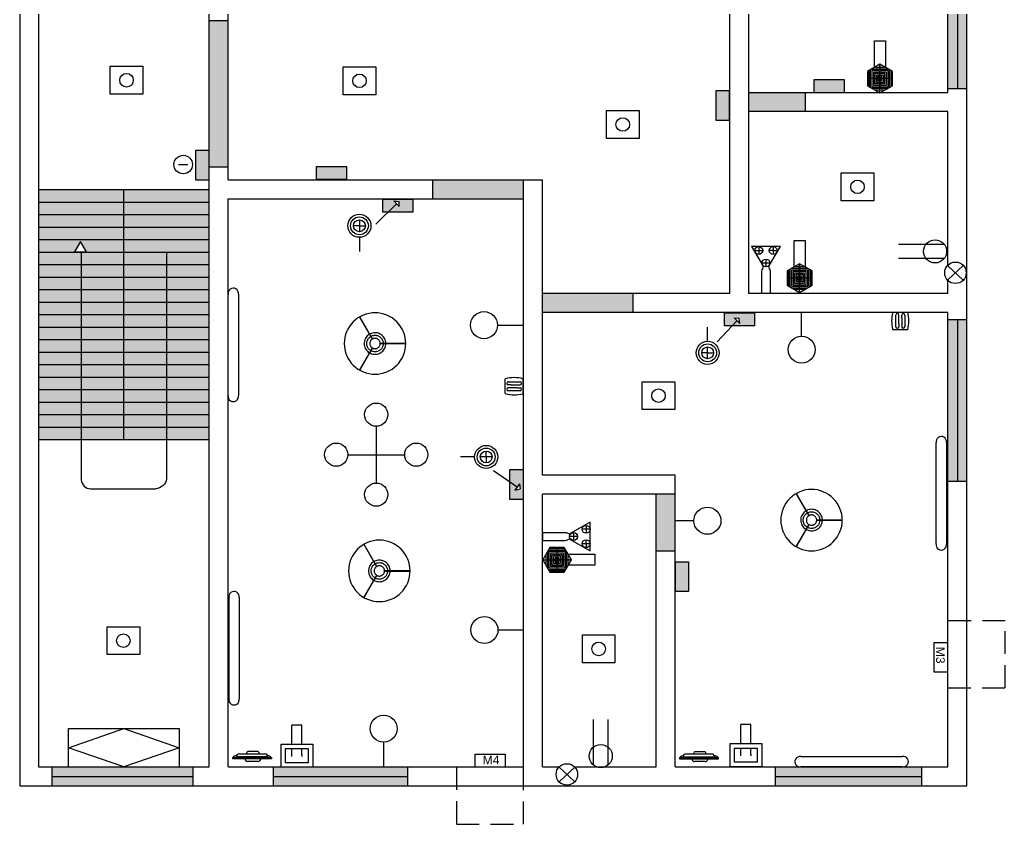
# Model space of a CAD drawing. Header units: feet. Extents: x 388 to 448, y -10 to 242.
# Drawn here: x 397.69 to 441.03, y 174.6 to 209.99 of the extents above; entities that cross this region are included whole.
import ezdxf

# ---------------------------------------------------------------- set-up
doc = ezdxf.new("R2010")
doc.units = ezdxf.units.FT
doc.header["$MEASUREMENT"] = 0
doc.linetypes.add('CENTER2', pattern=[1.125, 0.75, -0.125, 0.125, -0.125])
doc.linetypes.add('DASHEDX2', pattern=[1.5, 1, -0.5])
doc.styles.get("Standard").update_dxf_attribs({"font": 'arial.ttf'})

# ---------------------------------------------------------------- blocks, each defined once
blk = doc.blocks.new('FRISBI_PL')
for points in [[(-29.56, -2.91), (-29.13, -5.79), (-28.42, -8.62), (-27.44, -11.37), (-26.19, -14), (-24.7, -16.5), (-22.96, -18.84), (-21, -21), (-18.84, -22.96), (-16.5, -24.7), (-14, -26.19), (-11.37, -27.44), (-8.62, -28.42), (-5.79, -29.13), (-2.91, -29.56), (0, -29.7), (2.91, -29.56), (5.79, -29.13), (8.62, -28.42), (11.37, -27.44), (14, -26.19), (16.5, -24.7), (18.84, -22.96), (21, -21), (22.96, -18.84), (24.7, -16.5), (26.19, -14), (27.44, -11.37), (28.42, -8.62), (29.13, -5.79), (29.56, -2.91), (29.7, 0), (29.56, 2.91), (29.13, 5.79), (28.42, 8.62), (27.44, 11.37), (26.19, 14), (24.7, 16.5), (22.96, 18.84), (21, 21), (18.84, 22.96), (16.5, 24.7), (14, 26.19), (11.37, 27.44), (8.62, 28.42), (5.79, 29.13), (2.91, 29.56), (0, 29.7), (-2.91, 29.56), (-5.79, 29.13), (-8.62, 28.42), (-11.37, 27.44), (-14, 26.19), (-16.5, 24.7), (-18.84, 22.96), (-21, 21), (-22.96, 18.84), (-24.7, 16.5), (-26.19, 14), (-27.44, 11.37), (-28.42, 8.62), (-29.13, 5.79), (-29.56, 2.91), (-29.7, 0)], [(-5.01, 0), (-4.97, -0.56), (-4.88, -1.11), (-4.72, -1.65), (-4.51, -2.17), (-4.24, -2.66), (-3.91, -3.12), (-3.54, -3.54), (-3.12, -3.91), (-2.66, -4.24), (-2.17, -4.51), (-1.65, -4.72), (-1.11, -4.88), (-0.56, -4.97), (0, -5.01), (0.56, -4.97), (1.11, -4.88), (1.65, -4.72), (2.17, -4.51), (2.66, -4.24), (3.12, -3.91), (3.54, -3.54), (3.91, -3.12), (4.24, -2.66), (4.51, -2.17), (4.72, -1.65), (4.88, -1.11), (4.97, -0.56), (5.01, 0), (4.97, 0.56), (4.88, 1.11), (4.72, 1.65), (4.51, 2.17), (4.24, 2.66), (3.91, 3.12), (3.54, 3.54), (3.12, 3.91), (2.66, 4.24), (2.17, 4.51), (1.65, 4.72), (1.11, 4.88), (0.56, 4.97), (0, 5.01), (-0.56, 4.97), (-1.11, 4.88), (-1.65, 4.72), (-2.17, 4.51), (-2.66, 4.24), (-3.12, 3.91), (-3.54, 3.54), (-3.91, 3.12), (-4.24, 2.66), (-4.51, 2.17), (-4.72, 1.65), (-4.88, 1.11), (-4.97, 0.56)]]:
    blk.add_lwpolyline(points, close=True)
for points in [[(-2.41, 4.38), (-14.55, 25.41), (-14.56, 25.42), (-14.57, 25.43), (-14.59, 25.44), (-14.6, 25.45), (-14.62, 25.45), (-14.64, 25.45), (-14.65, 25.45), (-14.67, 25.44), (-14.69, 25.44), (-14.7, 25.43), (-14.71, 25.42), (-14.72, 25.4), (-14.73, 25.39), (-14.74, 25.37), (-14.74, 25.35), (-14.74, 25.34), (-14.73, 25.32), (-14.73, 25.31), (-2.59, 4.28)], [(10.44, 0.1), (10.37, 1.23), (10.16, 2.38), (9.83, 3.51), (9.38, 4.59), (8.8, 5.61), (8.12, 6.56), (7.34, 7.43), (6.46, 8.2), (5.5, 8.87), (4.47, 9.43), (3.39, 9.87), (2.26, 10.19), (1.11, 10.38), (-0.06, 10.44), (-1.23, 10.37), (-2.38, 10.16), (-3.51, 9.83), (-4.59, 9.38), (-5.12, 9.08)], [(-10.38, 1.11), (-10.44, -0.06), (-10.37, -1.23), (-10.16, -2.38), (-9.83, -3.51), (-9.38, -4.59), (-8.8, -5.61), (-8.12, -6.56), (-7.34, -7.43), (-6.46, -8.2), (-5.5, -8.87), (-5.3, -8.98)], [(-5.3, 8.98), (-5.61, 8.8), (-6.56, 8.12), (-7.43, 7.34), (-8.2, 6.46), (-8.87, 5.5), (-9.43, 4.47), (-9.87, 3.39), (-10.19, 2.26), (-10.38, 1.11)], [(-8, 0), (-7.96, 0.78), (-7.84, 1.56), (-7.65, 2.32), (-7.39, 3.06), (-7.05, 3.77), (-6.65, 4.44), (-6.18, 5.07), (-5.65, 5.65), (-5.07, 6.18), (-4.44, 6.65), (-4.08, 6.87)], [(-4.08, -6.87), (-4.44, -6.65), (-5.07, -6.18), (-5.65, -5.65), (-6.18, -5.07), (-6.65, -4.44), (-7.05, -3.77), (-7.39, -3.06), (-7.65, -2.32), (-7.84, -1.56), (-7.96, -0.78), (-8, 0)], [(-3.91, 6.97), (-3.77, 7.05), (-3.06, 7.39), (-2.32, 7.65), (-1.56, 7.84), (-0.78, 7.96), (0, 8), (0.78, 7.96), (1.56, 7.84), (2.32, 7.65), (3.06, 7.39), (3.77, 7.05), (4.44, 6.65), (5.07, 6.18), (5.65, 5.65), (6.18, 5.07), (6.65, 4.44), (7.05, 3.77), (7.39, 3.06), (7.65, 2.32), (7.84, 1.56), (7.96, 0.78), (7.99, 0.1)], [(5, -0.1), (29.28, -0.1), (29.3, -0.1), (29.31, -0.09), (29.33, -0.09), (29.34, -0.08), (29.35, -0.06), (29.36, -0.05), (29.37, -0.03), (29.37, -0.02), (29.37, 0), (29.37, 0.02), (29.37, 0.03), (29.36, 0.05), (29.35, 0.06), (29.34, 0.08), (29.33, 0.09), (29.31, 0.09), (29.3, 0.1), (29.28, 0.1), (5, 0.1)], [(-2.59, -4.28), (-14.73, -25.31), (-14.73, -25.32), (-14.74, -25.34), (-14.74, -25.35), (-14.74, -25.37), (-14.73, -25.39), (-14.72, -25.4), (-14.71, -25.42), (-14.7, -25.43), (-14.69, -25.44), (-14.67, -25.44), (-14.65, -25.45), (-14.64, -25.45), (-14.62, -25.45), (-14.6, -25.45), (-14.59, -25.44), (-14.57, -25.43), (-14.56, -25.42), (-14.55, -25.41), (-2.41, -4.38)], [(-5.12, -9.08), (-4.47, -9.43), (-3.39, -9.87), (-2.26, -10.19), (-1.11, -10.38), (0.06, -10.44), (1.23, -10.37), (2.38, -10.16), (3.51, -9.83), (4.59, -9.38), (5.61, -8.8), (6.56, -8.12), (7.43, -7.34), (8.2, -6.46), (8.87, -5.5), (9.43, -4.47), (9.87, -3.39), (10.19, -2.26), (10.38, -1.11), (10.43, -0.1)], [(7.99, -0.1), (7.96, -0.78), (7.84, -1.56), (7.65, -2.32), (7.39, -3.06), (7.05, -3.77), (6.65, -4.44), (6.18, -5.07), (5.65, -5.65), (5.07, -6.18), (4.44, -6.65), (3.77, -7.05), (3.06, -7.39), (2.32, -7.65), (1.56, -7.84), (0.78, -7.96), (0, -8), (-0.78, -7.96), (-1.56, -7.84), (-2.32, -7.65), (-3.06, -7.39), (-3.77, -7.05), (-3.91, -6.97)]]:
    blk.add_lwpolyline(points)
blk = doc.blocks.new('Tv 05_top_cad-block.com')
at = {"color": 0, "lineweight": -2}
blk.add_line((276, -50), (-311, -50), dxfattribs=at)
for points in [[(101, 0), (-101, 0)], [(-345, -100), (-311, -50)], [(-345, -100), (311, -100)], [(-134, -50), (-126, -18)], [(110, -200), (-110, -200)], [(134, -50), (126, -18)], [(311, -100), (276, -50)]]:
    blk.add_lwpolyline(points, dxfattribs=at)
blk.add_lwpolyline([(-412, -120), (378, -120), (378, -150), (-412, -150)], close=True, dxfattribs=at)
for centre, radius, start, end in [((-101, -25), 25, 90, 164.7609), ((101, -25), 25, 15.2391, 90), ((-285, -257), 187, 103.3665, 132.9123), ((-110, -150), 50, 180, 270), ((-101, -25), 25, 266.5195, 273.4805), ((101, -25), 25, 266.5195, 273.4805), ((110, -150), 50, 270, 0), ((250, -257), 187, 47.0877, 76.6335)]:
    blk.add_arc(centre, radius, start, end, dxfattribs=at)
blk = doc.blocks.new('*U44')
at = {"color": 0, "linetype": 'CENTER2', "transparency": 16777216}
blk.add_line((0, 0.539), (0, -0.539), dxfattribs=at)
blk = doc.blocks.new('*U45')
at = {"color": 0, "linetype": 'CENTER2', "transparency": 16777216}
blk.add_line((0, 0.539), (0, -0.539), dxfattribs=at)
blk = doc.blocks.new('*U46')
at = {"color": 0, "linetype": 'CENTER2', "transparency": 16777216}
blk.add_line((0.539, 0), (-0.539, 0), dxfattribs=at)

msp = doc.modelspace()

# ---------------------------------------------------------------- hatches: boundary and pattern name
at = {"linetype": 'Continuous', "true_color": 0x58ba48}
h = msp.add_hatch(color=85, dxfattribs=at)
h.dxf.hatch_style = 1
h.paths.add_polyline_path([(439.336, 196.8), (438.921, 196.8), (438.921, 189.681), (439.336, 189.681)])
h.paths.add_polyline_path([(438.921, 196.8), (438.506, 196.8), (438.506, 189.681), (438.921, 189.681)])
h.paths.add_polyline_path([(437.339, 177.118), (430.91, 177.118), (430.91, 176.703), (437.339, 176.703)])
h.paths.add_polyline_path([(437.339, 176.703), (430.91, 176.703), (430.91, 176.288), (437.339, 176.288)])
h.paths.add_polyline_path([(405.302, 177.118), (402.266, 177.118), (399.837, 177.116), (399.837, 177.118), (399.104, 177.118), (399.104, 176.702), (405.302, 176.705)])
h.paths.add_polyline_path([(405.302, 176.705), (399.104, 176.702), (399.104, 176.288), (405.302, 176.288)])
h.paths.add_polyline_path([(414.738, 177.118), (410.572, 177.118), (410.572, 177.107), (409.183, 177.107), (408.832, 177.109), (408.832, 176.703), (414.738, 176.703)])
h.paths.add_polyline_path([(414.738, 176.703), (408.832, 176.703), (408.832, 176.288), (414.738, 176.288)])
h.paths.add_polyline_path([(409.25, 239.842), (405.834, 239.842), (405.834, 239.427), (409.25, 239.427)])
h.paths.add_polyline_path([(409.25, 239.427), (405.834, 239.427), (405.834, 239.012), (409.25, 239.012)])
h.paths.add_polyline_path([(420.022, 239.842), (415.701, 239.842), (415.701, 239.427), (420.022, 239.427)])
h.paths.add_polyline_path([(420.022, 239.427), (415.701, 239.427), (415.701, 239.012), (420.022, 239.012)])
h.paths.add_polyline_path([(432.56, 239.842), (428.221, 239.842), (428.221, 239.427), (432.56, 239.427)])
h.paths.add_polyline_path([(432.56, 239.427), (428.221, 239.427), (428.221, 239.012), (432.56, 239.012)])
h.paths.add_polyline_path([(439.336, 214.597), (438.921, 214.597), (438.921, 206.956), (439.336, 206.956)])
h.paths.add_polyline_path([(438.921, 214.597), (438.506, 214.597), (438.506, 206.956), (438.921, 206.956)])
at = {"linetype": 'Continuous', "true_color": 0x735b54}
h = msp.add_hatch(color=37, dxfattribs=at)
h.dxf.hatch_style = 1
h.paths.add_polyline_path([(412.057, 203.54), (410.741, 203.54), (410.741, 202.963), (412.057, 202.963)])
h.paths.add_polyline_path([(428.892, 206.876), (428.315, 206.876), (428.315, 205.56), (428.892, 205.56)])
h.paths.add_polyline_path([(433.942, 207.358), (432.625, 207.358), (432.625, 206.781), (433.942, 206.781)])
h.paths.add_polyline_path([(427.097, 186.146), (426.52, 186.146), (426.52, 184.83), (427.097, 184.83)])
h.paths.add_polyline_path([(419.824, 190.201), (419.247, 190.201), (419.247, 189.66), (419.566, 189.439), (419.667, 189.58), (419.687, 189.352), (419.465, 189.298), (419.566, 189.439), (419.247, 189.66), (419.247, 188.885), (419.824, 188.885)])
h.paths.add_polyline_path([(414.973, 202.098), (413.657, 202.098), (413.657, 201.52), (413.879, 201.52), (414.259, 201.897), (414.139, 202.022), (414.367, 202), (414.379, 201.772), (414.259, 201.897), (413.879, 201.52), (414.973, 201.52)])
h.paths.add_polyline_path([(406.007, 204.256), (405.43, 204.256), (405.43, 202.94), (406.007, 202.94)])
h.paths.add_polyline_path([(436.911, 224.995), (435.871, 224.995), (435.871, 224.426), (437.187, 224.426), (437.187, 224.995), (436.911, 224.995), (436.551, 224.625), (436.674, 224.502), (436.446, 224.52), (436.429, 224.748), (436.551, 224.625)])
h.paths.add_polyline_path([(432.135, 225), (430.819, 225), (430.819, 224.426), (432.135, 224.426)])
h.paths.add_polyline_path([(430.079, 225), (429.707, 225), (429.358, 224.64), (429.48, 224.517), (429.252, 224.535), (429.236, 224.763), (429.358, 224.64), (429.707, 225), (428.763, 225), (428.763, 224.426), (430.079, 224.426)])
h.paths.add_polyline_path([(418.349, 224.784), (418.471, 224.66), (418.773, 224.988), (417.856, 224.988), (417.856, 224.426), (419.172, 224.426), (419.172, 224.988), (418.773, 224.988), (418.471, 224.66), (418.592, 224.537), (418.364, 224.556)])
h.paths.add_polyline_path([(406.761, 219.983), (405.445, 219.983), (405.445, 219.426), (406.761, 219.426)])
h.paths.add_polyline_path([(414.258, 218.297), (413.68, 218.297), (413.68, 216.98), (414.258, 216.98), (414.258, 217.932), (413.968, 217.635), (414.091, 217.512), (413.863, 217.529), (413.846, 217.758), (413.968, 217.635), (414.258, 217.932)])
h.paths.add_polyline_path([(430.001, 197.103), (428.685, 197.103), (428.685, 196.526), (429.016, 196.526), (429.226, 196.752), (429.101, 196.872), (429.329, 196.859), (429.351, 196.632), (429.226, 196.752), (429.016, 196.526), (430.001, 196.526)])
at = {"linetype": 'DASHEDX2', "true_color": 0x939598}
h = msp.add_hatch(color=252, dxfattribs=at)
h.dxf.hatch_style = 1
h.paths.add_polyline_path([(426.506, 189.118), (425.676, 189.118), (425.676, 186.617), (426.506, 186.617)])
h.paths.add_polyline_path([(429.736, 214.778), (428.922, 214.778), (428.906, 210.777), (429.736, 210.777)])
at = {"linetype": 'Continuous', "true_color": 0x939598}
h = msp.add_hatch(color=252, dxfattribs=at)
h.dxf.hatch_style = 1
h.paths.add_polyline_path([(406.016, 203.515), (406.846, 203.515), (406.846, 209.948), (406.016, 209.948)])
h = msp.add_hatch(color=252, dxfattribs=at)
h.dxf.hatch_style = 1
h.paths.add_polyline_path([(432.244, 205.948), (432.244, 206.778), (429.736, 206.778), (429.736, 205.948)])
h = msp.add_hatch(color=252, dxfattribs=at)
h.dxf.hatch_style = 1
h.paths.add_polyline_path([(419.846, 202.118), (419.846, 202.948), (415.845, 202.948), (415.845, 202.118)])
at = {"linetype": 'Continuous', "true_color": 0x87a68b}
h = msp.add_hatch(color=252, dxfattribs=at)
h.dxf.hatch_style = 1
h.paths.add_polyline_path([(406.016, 199.221), (404.141, 199.221), (404.141, 198.671), (406.016, 198.671)])
h.paths.add_polyline_path([(404.141, 199.221), (402.266, 199.221), (402.266, 198.671), (404.141, 198.671)])
h.paths.add_polyline_path([(402.266, 202.521), (398.516, 202.521), (398.516, 201.971), (402.266, 201.971)])
h.paths.add_polyline_path([(406.016, 202.521), (402.266, 202.521), (402.266, 201.971), (406.016, 201.971)])
h.paths.add_polyline_path([(406.016, 201.971), (402.266, 201.971), (402.266, 201.421), (406.016, 201.421)])
h.paths.add_polyline_path([(402.266, 201.971), (398.516, 201.971), (398.516, 201.421), (402.266, 201.421)])
h.paths.add_polyline_path([(402.266, 201.421), (398.516, 201.421), (398.516, 200.871), (402.266, 200.871)])
h.paths.add_polyline_path([(406.016, 201.421), (402.266, 201.421), (402.266, 200.871), (406.016, 200.871)])
h.paths.add_polyline_path([(402.266, 200.321), (398.516, 200.321), (398.516, 199.771), (400.096, 199.771), (400.366, 200.238), (400.635, 199.771), (402.266, 199.771)])
h.paths.add_polyline_path([(400.391, 192.071), (398.516, 192.071), (398.516, 191.521), (400.391, 191.521)])
h.paths.add_polyline_path([(406.016, 192.071), (404.141, 192.071), (404.141, 191.521), (406.016, 191.521)])
h.paths.add_polyline_path([(404.141, 192.071), (402.266, 192.071), (402.266, 191.521), (404.141, 191.521)])
h.paths.add_polyline_path([(404.141, 193.171), (402.266, 193.171), (402.266, 192.621), (404.141, 192.621)])
h.paths.add_polyline_path([(404.141, 195.921), (402.266, 195.921), (402.266, 195.371), (404.141, 195.371)])
h.paths.add_polyline_path([(404.141, 197.571), (402.266, 197.571), (402.266, 197.021), (404.141, 197.021)])
h.paths.add_polyline_path([(406.016, 200.321), (402.266, 200.321), (402.266, 199.771), (406.016, 199.771)])
h.paths.add_polyline_path([(406.016, 200.871), (402.266, 200.871), (402.266, 200.321), (406.016, 200.321)])
h.paths.add_polyline_path([(402.266, 200.871), (398.516, 200.871), (398.516, 200.321), (402.266, 200.321)])
h.paths.add_polyline_path([(402.266, 199.771), (400.635, 199.771), (400.391, 199.771), (400.391, 199.221), (402.266, 199.221)])
h.paths.add_polyline_path([(400.391, 199.771), (398.516, 199.771), (398.516, 199.221), (400.391, 199.221)])
h.paths.add_polyline_path([(400.391, 199.221), (398.516, 199.221), (398.516, 198.671), (400.391, 198.671)])
h.paths.add_polyline_path([(402.266, 199.221), (400.391, 199.221), (400.391, 198.671), (402.266, 198.671)])
h.paths.add_polyline_path([(404.141, 199.771), (402.266, 199.771), (402.266, 199.221), (404.141, 199.221)])
h.paths.add_polyline_path([(406.016, 199.771), (404.141, 199.771), (404.141, 199.221), (406.016, 199.221)])
h.paths.add_polyline_path([(406.016, 198.671), (404.141, 198.671), (404.141, 198.121), (406.016, 198.121)])
h.paths.add_polyline_path([(406.016, 198.121), (404.141, 198.121), (404.141, 197.571), (406.016, 197.571)])
h.paths.add_polyline_path([(406.016, 197.571), (404.141, 197.571), (404.141, 197.021), (406.016, 197.021)])
h.paths.add_polyline_path([(406.016, 197.021), (404.141, 197.021), (404.141, 196.471), (406.016, 196.471)])
h.paths.add_polyline_path([(406.016, 195.921), (404.141, 195.921), (404.141, 195.371), (406.016, 195.371)])
h.paths.add_polyline_path([(406.016, 196.471), (404.141, 196.471), (404.141, 195.921), (406.016, 195.921)])
h.paths.add_polyline_path([(404.141, 198.671), (402.266, 198.671), (402.266, 198.121), (404.141, 198.121)])
h.paths.add_polyline_path([(402.266, 198.671), (400.391, 198.671), (400.391, 198.121), (402.266, 198.121)])
h.paths.add_polyline_path([(400.391, 198.671), (398.516, 198.671), (398.516, 198.121), (400.391, 198.121)])
h.paths.add_polyline_path([(406.016, 192.621), (404.141, 192.621), (404.141, 192.071), (406.016, 192.071)])
h.paths.add_polyline_path([(406.016, 193.171), (404.141, 193.171), (404.141, 192.621), (406.016, 192.621)])
h.paths.add_polyline_path([(406.016, 193.721), (404.141, 193.721), (404.141, 193.171), (406.016, 193.171)])
h.paths.add_polyline_path([(406.016, 194.271), (404.141, 194.271), (404.141, 193.721), (406.016, 193.721)])
h.paths.add_polyline_path([(406.016, 194.821), (404.141, 194.821), (404.141, 194.271), (406.016, 194.271)])
h.paths.add_polyline_path([(406.016, 195.371), (404.141, 195.371), (404.141, 194.821), (406.016, 194.821)])
h.paths.add_polyline_path([(404.141, 195.371), (402.266, 195.371), (402.266, 194.821), (404.141, 194.821)])
h.paths.add_polyline_path([(404.141, 196.471), (402.266, 196.471), (402.266, 195.921), (404.141, 195.921)])
h.paths.add_polyline_path([(404.141, 197.021), (402.266, 197.021), (402.266, 196.471), (404.141, 196.471)])
h.paths.add_polyline_path([(404.141, 198.121), (402.266, 198.121), (402.266, 197.571), (404.141, 197.571)])
h.paths.add_polyline_path([(404.141, 194.821), (402.266, 194.821), (402.266, 194.271), (404.141, 194.271)])
h.paths.add_polyline_path([(404.141, 194.271), (402.266, 194.271), (402.266, 193.721), (404.141, 193.721)])
h.paths.add_polyline_path([(404.141, 193.721), (402.266, 193.721), (402.266, 193.171), (404.141, 193.171)])
h.paths.add_polyline_path([(404.141, 192.621), (402.266, 192.621), (402.266, 192.071), (404.141, 192.071)])
h.paths.add_polyline_path([(402.266, 192.071), (400.391, 192.071), (400.391, 191.521), (402.266, 191.521)])
h.paths.add_polyline_path([(402.266, 192.621), (400.391, 192.621), (400.391, 192.071), (402.266, 192.071)])
h.paths.add_polyline_path([(402.266, 193.171), (400.391, 193.171), (400.391, 192.621), (402.266, 192.621)])
h.paths.add_polyline_path([(402.266, 193.721), (400.391, 193.721), (400.391, 193.171), (402.266, 193.171)])
h.paths.add_polyline_path([(402.266, 194.271), (400.391, 194.271), (400.391, 193.721), (402.266, 193.721)])
h.paths.add_polyline_path([(402.266, 198.121), (400.391, 198.121), (400.391, 197.571), (402.266, 197.571)])
h.paths.add_polyline_path([(400.391, 198.121), (398.516, 198.121), (398.516, 197.571), (400.391, 197.571)])
h.paths.add_polyline_path([(400.391, 197.571), (398.516, 197.571), (398.516, 197.021), (400.391, 197.021)])
h.paths.add_polyline_path([(402.266, 197.571), (400.391, 197.571), (400.391, 197.021), (402.266, 197.021)])
h.paths.add_polyline_path([(402.266, 197.021), (400.391, 197.021), (400.391, 196.471), (402.266, 196.471)])
h.paths.add_polyline_path([(400.391, 197.021), (398.516, 197.021), (398.516, 196.471), (400.391, 196.471)])
h.paths.add_polyline_path([(400.391, 196.471), (398.516, 196.471), (398.516, 195.921), (400.391, 195.921)])
h.paths.add_polyline_path([(402.266, 196.471), (400.391, 196.471), (400.391, 195.921), (402.266, 195.921)])
h.paths.add_polyline_path([(402.266, 195.921), (400.391, 195.921), (400.391, 195.371), (402.266, 195.371)])
h.paths.add_polyline_path([(400.391, 195.921), (398.516, 195.921), (398.516, 195.371), (400.391, 195.371)])
h.paths.add_polyline_path([(400.391, 195.371), (398.516, 195.371), (398.516, 194.821), (400.391, 194.821)])
h.paths.add_polyline_path([(402.266, 195.371), (400.391, 195.371), (400.391, 194.821), (402.266, 194.821)])
h.paths.add_polyline_path([(402.266, 194.821), (400.391, 194.821), (400.391, 194.271), (402.266, 194.271)])
h.paths.add_polyline_path([(400.391, 194.821), (398.516, 194.821), (398.516, 194.271), (400.391, 194.271)])
h.paths.add_polyline_path([(400.391, 194.271), (398.516, 194.271), (398.516, 193.721), (400.391, 193.721)])
h.paths.add_polyline_path([(400.391, 193.721), (398.516, 193.721), (398.516, 193.171), (400.391, 193.171)])
h.paths.add_polyline_path([(400.391, 193.171), (398.516, 193.171), (398.516, 192.621), (400.391, 192.621)])
h.paths.add_polyline_path([(400.391, 192.621), (398.516, 192.621), (398.516, 192.071), (400.391, 192.071)])
at = {"linetype": 'Continuous', "true_color": 0x939598}
h = msp.add_hatch(color=252, dxfattribs=at)
h.dxf.hatch_style = 1
h.paths.add_polyline_path([(420.676, 197.948), (420.676, 197.118), (424.671, 197.118), (424.671, 197.948)])

# ---------------------------------------------------------------- linework, layer by layer
for p, q in [((439.336, 206.363), (439.336, 215.193)), ((438.506, 206.778), (438.506, 214.778)), ((397.686, 212.181), (397.686, 202.521)), ((398.516, 212.181), (398.516, 202.521)), ((406.016, 202.948), (406.016, 211.766)), ((406.846, 202.948), (406.846, 211.766)), ((428.906, 210.777), (428.906, 197.948)), ((429.736, 210.777), (429.736, 197.948)), ((406.846, 209.948), (406.016, 209.948)), ((438.506, 206.778), (429.736, 206.778)), ((432.244, 205.948), (432.244, 206.778)), ((439.336, 197.533), (439.336, 206.363)), ((438.506, 205.948), (429.736, 205.948)), ((438.506, 199.17), (438.506, 205.948)), ((406.016, 177.118), (406.016, 202.948)), ((406.846, 202.948), (420.676, 202.948)), ((415.845, 202.948), (415.845, 202.118)), ((419.846, 177.118), (419.846, 202.948)), ((420.676, 189.948), (420.676, 202.948)), ((397.686, 202.521), (397.686, 176.288)), ((398.516, 202.521), (406.016, 202.521)), ((398.516, 202.521), (398.516, 177.118)), ((402.266, 191.521), (402.266, 202.521)), ((406.846, 177.118), (406.846, 202.118)), ((406.846, 202.118), (419.846, 202.118)), ((398.516, 201.971), (406.016, 201.971)), ((398.516, 201.421), (406.016, 201.421)), ((398.516, 200.871), (406.016, 200.871)), ((398.516, 200.321), (406.016, 200.321)), ((398.516, 199.771), (406.016, 199.771)), ((400.391, 199.771), (400.391, 189.741)), ((404.141, 199.771), (404.141, 189.791)), ((398.516, 199.221), (406.016, 199.221)), ((398.516, 198.671), (406.016, 198.671)), ((438.506, 197.948), (438.506, 198.547)), ((398.516, 198.121), (406.016, 198.121)), ((428.906, 197.948), (420.676, 197.948)), ((424.671, 197.118), (424.671, 197.948)), ((438.506, 197.948), (429.736, 197.948)), ((398.516, 197.571), (406.016, 197.571)), ((439.336, 176.288), (439.336, 197.533)), ((398.516, 197.021), (406.016, 197.021)), ((438.506, 197.118), (420.676, 197.118)), ((438.506, 177.118), (438.506, 197.118)), ((398.516, 196.471), (406.016, 196.471)), ((398.516, 195.921), (406.016, 195.921)), ((398.516, 195.371), (406.016, 195.371)), ((398.516, 194.821), (406.016, 194.821)), ((398.516, 194.271), (406.016, 194.271)), ((398.516, 193.721), (406.016, 193.721)), ((398.516, 193.171), (406.016, 193.171)), ((398.516, 192.621), (406.016, 192.621)), ((398.516, 192.071), (406.016, 192.071)), ((398.516, 191.521), (406.016, 191.521)), ((426.506, 189.948), (420.676, 189.948)), ((426.506, 177.118), (426.506, 189.948)), ((400.795, 189.355), (403.665, 189.355)), ((420.676, 177.118), (420.676, 189.118)), ((426.506, 189.118), (420.676, 189.118)), ((425.676, 177.118), (425.676, 189.118)), ((426.506, 186.617), (425.676, 186.617)), ((398.516, 177.118), (406.016, 177.118)), ((406.846, 177.118), (419.846, 177.118)), ((420.676, 177.118), (421.41, 177.118)), ((422.087, 177.118), (425.676, 177.118)), ((426.506, 177.118), (438.506, 177.118)), ((397.686, 176.288), (406.431, 176.288)), ((406.431, 176.288), (420.261, 176.288)), ((420.261, 176.288), (426.091, 176.288)), ((426.091, 176.288), (439.336, 176.288))]:
    msp.add_line(p, q)
at = {"linetype": 'Continuous'}
for p, q in [((438.921, 214.597), (438.921, 206.956)), ((435.516, 206.77), (435.516, 208.032)), ((436.063, 207.401), (434.97, 207.401)), ((439.336, 206.956), (438.506, 206.956)), ((404.672, 203.62), (405.079, 203.62)), ((406.016, 203.515), (406.846, 203.515)), ((414.139, 202.022), (414.367, 202)), ((414.139, 202.022), (414.379, 201.772)), ((414.379, 201.772), (414.367, 202)), ((413.351, 200.997), (414.259, 201.897)), ((412.626, 201.186), (412.626, 200.926)), ((412.626, 200.926), (412.366, 200.926)), ((412.626, 200.926), (412.886, 200.926)), ((412.626, 200.926), (412.626, 200.666)), ((412.626, 200.419), (412.626, 199.79)), ((430.014, 199.839), (430.362, 199.839)), ((430.188, 200.012), (430.188, 199.665)), ((430.821, 199.839), (430.647, 199.839)), ((430.821, 200.012), (430.821, 199.665)), ((430.821, 199.839), (430.995, 199.839)), ((430.504, 199.464), (430.504, 199.116)), ((430.331, 199.29), (430.678, 199.29)), ((431.983, 197.992), (431.983, 199.254)), ((438.493, 199.182), (439.182, 198.535)), ((438.493, 198.535), (439.182, 199.182)), ((432.529, 198.623), (431.436, 198.623)), ((429.101, 196.872), (429.329, 196.859)), ((429.101, 196.872), (429.351, 196.632)), ((429.351, 196.632), (429.329, 196.859)), ((432.073, 196.073), (432.073, 197.098)), ((436.347, 196.87), (436.347, 197.001)), ((436.473, 196.87), (436.473, 197.001)), ((438.506, 196.8), (439.336, 196.8)), ((438.921, 196.8), (438.921, 189.681)), ((418.702, 196.554), (419.846, 196.554)), ((427.939, 195.844), (427.939, 196.473)), ((428.356, 195.815), (429.226, 196.752)), ((436.347, 196.618), (436.347, 196.486)), ((436.473, 196.618), (436.473, 196.486)), ((427.939, 195.337), (427.939, 195.597)), ((427.939, 195.337), (427.679, 195.337)), ((427.939, 195.077), (427.939, 195.337)), ((427.939, 195.337), (428.199, 195.337)), ((419.303, 193.928), (419.172, 193.928)), ((419.303, 193.802), (419.172, 193.802)), ((419.555, 193.928), (419.687, 193.928)), ((419.555, 193.802), (419.687, 193.802)), ((413.365, 192.107), (413.365, 189.607)), ((412.115, 190.857), (414.615, 190.857)), ((417.693, 190.757), (417.064, 190.757)), ((418.2, 190.757), (417.94, 190.757)), ((418.2, 190.757), (418.2, 191.017)), ((418.2, 190.757), (418.2, 190.497)), ((418.46, 190.757), (418.2, 190.757)), ((418.515, 190.167), (419.566, 189.439)), ((419.667, 189.58), (419.465, 189.298)), ((419.667, 189.58), (419.687, 189.352)), ((439.336, 189.681), (438.436, 189.681)), ((419.465, 189.298), (419.687, 189.352)), ((422.592, 187.747), (422.592, 187.399)), ((427.334, 187.949), (426.506, 187.949)), ((422.218, 187.256), (421.87, 187.256)), ((422.044, 187.43), (422.044, 187.082)), ((422.766, 187.573), (422.418, 187.573)), ((422.766, 186.94), (422.418, 186.94)), ((422.592, 186.94), (422.592, 187.114)), ((422.592, 186.94), (422.592, 186.766)), ((421.316, 185.688), (421.316, 186.78)), ((420.685, 186.234), (421.946, 186.234)), ((418.717, 183.145), (419.846, 183.145)), ((399.837, 177.959), (402.266, 178.806)), ((402.266, 178.806), (404.695, 177.965)), ((409.659, 178.127), (409.659, 178.958)), ((410.096, 178.958), (409.659, 178.958)), ((410.096, 178.127), (410.096, 178.958)), ((429.404, 178.148), (429.404, 178.979)), ((429.841, 178.979), (429.404, 178.979)), ((429.841, 178.148), (429.841, 178.979)), ((413.69, 178.205), (413.69, 177.118)), ((402.266, 177.118), (399.837, 177.959)), ((404.695, 177.965), (402.266, 177.118)), ((409.659, 177.651), (409.659, 177.929)), ((410.096, 177.651), (410.096, 177.929)), ((429.404, 177.672), (429.404, 177.95)), ((429.841, 177.672), (429.841, 177.95)), ((399.104, 177.118), (399.104, 176.288)), ((405.302, 177.118), (405.302, 176.288)), ((408.832, 177.118), (408.832, 176.288)), ((414.738, 177.118), (414.738, 176.288)), ((421.404, 177.112), (422.092, 176.466)), ((421.404, 176.466), (422.092, 177.112)), ((430.91, 177.118), (430.91, 176.288)), ((437.339, 177.118), (437.339, 176.288)), ((399.104, 176.702), (405.302, 176.705)), ((408.832, 176.703), (414.738, 176.703)), ((430.91, 176.703), (437.339, 176.703))]:
    msp.add_line(p, q, dxfattribs=at)
at = {"linetype": 'DASHEDX2'}
for p, q in [((441.028, 183.543), (438.506, 183.543)), ((441.028, 180.594), (441.028, 183.543)), ((438.506, 180.594), (441.028, 180.594)), ((416.897, 177.118), (416.897, 174.596)), ((419.846, 174.596), (419.846, 177.118)), ((416.897, 174.596), (419.846, 174.596))]:
    msp.add_line(p, q, dxfattribs=at)
at = {"linetype": 'Continuous'}
for points in [[(435.276, 207.892), (435.276, 209.061), (435.756, 209.061), (435.76, 207.892)], [(435.026, 207.749), (435.026, 207.053)], [(435.093, 207.788), (435.093, 207.015)], [(435.093, 207.788), (435.093, 207.015)], [(435.876, 207.824), (435.156, 207.824)], [(435.876, 207.824), (435.156, 207.824)], [(435.76, 207.892), (435.273, 207.892)], [(435.939, 207.015), (435.939, 207.788)], [(435.939, 207.015), (435.939, 207.788)], [(436.007, 207.053), (436.007, 207.749)], [(435.156, 206.978), (435.876, 206.978)], [(435.156, 206.978), (435.876, 206.978)], [(435.273, 206.911), (435.76, 206.911)], [(431.743, 199.114), (431.743, 200.283), (432.223, 200.283), (432.226, 199.114)], [(430.631, 199.144), (431.138, 200.021), (429.871, 200.021), (430.378, 199.144)], [(436.328, 200.12), (438.338, 200.12)], [(438.338, 199.483), (436.328, 199.483)], [(431.492, 198.971), (431.492, 198.276)], [(431.56, 199.01), (431.56, 198.237)], [(431.56, 199.01), (431.56, 198.237)], [(432.343, 199.046), (431.623, 199.046)], [(432.343, 199.046), (431.623, 199.046)], [(432.226, 199.114), (431.739, 199.114)], [(432.406, 198.237), (432.406, 199.01)], [(432.406, 198.237), (432.406, 199.01)], [(432.473, 198.276), (432.473, 198.971)], [(430.688, 198.925), (430.688, 197.944), (430.321, 197.944), (430.321, 198.925)], [(431.623, 198.2), (432.343, 198.2)], [(431.623, 198.2), (432.343, 198.2)], [(431.739, 198.133), (432.226, 198.133)], [(406.859, 193.462), (406.859, 197.923)], [(407.301, 197.923), (407.301, 193.462)], [(436.088, 197.133), (436.736, 197.133)], [(436.215, 196.486), (436.215, 197.001)], [(436.347, 196.618), (436.347, 196.87)], [(436.473, 196.87), (436.473, 196.618)], [(436.605, 197.001), (436.605, 196.486)], [(436.736, 196.355), (436.084, 196.355)], [(419.04, 193.543), (419.04, 194.192)], [(419.818, 194.192), (419.818, 193.539)], [(419.172, 194.06), (419.687, 194.06)], [(419.303, 193.928), (419.555, 193.928)], [(419.555, 193.802), (419.303, 193.802)], [(419.687, 193.671), (419.172, 193.671)], [(437.994, 186.933), (437.994, 191.394)], [(438.436, 191.394), (438.436, 186.933)], [(421.898, 187.129), (422.775, 186.623), (422.775, 187.89), (421.898, 187.383)], [(421.678, 187.073), (420.697, 187.073), (420.697, 187.44), (421.678, 187.44)], [(420.825, 186.477), (420.825, 185.991)], [(420.892, 186.594), (420.892, 185.874)], [(420.892, 186.594), (420.892, 185.874)], [(421.702, 186.657), (420.929, 186.657)], [(421.702, 186.657), (420.929, 186.657)], [(421.663, 186.724), (420.968, 186.724)], [(421.739, 185.874), (421.739, 186.594)], [(421.739, 185.874), (421.739, 186.594)], [(421.806, 185.991), (421.806, 186.477)], [(421.806, 186.474), (422.975, 186.474), (422.975, 185.994), (421.806, 185.991)], [(420.929, 185.811), (421.702, 185.811)], [(420.929, 185.811), (421.702, 185.811)], [(420.968, 185.744), (421.663, 185.744)], [(406.891, 180.118), (406.891, 184.578)], [(407.333, 184.578), (407.333, 180.118)], [(422.919, 177.199), (422.919, 179.21)], [(423.556, 179.21), (423.556, 177.199)], [(409.659, 177.583), (409.659, 177.651)], [(410.096, 177.651), (410.096, 177.583)], [(429.404, 177.604), (429.404, 177.672)], [(429.841, 177.672), (429.841, 177.604)], [(432.035, 177.572), (436.496, 177.572)], [(436.496, 177.13), (432.035, 177.13)]]:
    msp.add_lwpolyline(points, dxfattribs=at)
for points in [[(401.668, 207.944), (403.101, 207.944), (403.101, 206.717), (401.668, 206.717)], [(411.912, 207.919), (413.345, 207.919), (413.345, 206.691), (411.912, 206.691)], [(435.516, 206.77), (436.063, 207.086), (436.063, 207.717), (435.516, 208.032), (434.97, 207.717), (434.97, 207.086)], [(435.872, 207.757), (435.16, 207.757), (435.16, 207.045), (435.872, 207.045)], [(435.805, 207.69), (435.228, 207.69), (435.228, 207.113), (435.805, 207.113)], [(435.737, 207.623), (435.295, 207.623), (435.295, 207.18), (435.737, 207.18)], [(435.737, 207.623), (435.295, 207.623), (435.295, 207.18), (435.737, 207.18)], [(432.625, 207.358), (433.942, 207.358), (433.942, 206.781), (432.625, 206.781)], [(435.67, 207.555), (435.362, 207.555), (435.362, 207.247), (435.67, 207.247)], [(435.67, 207.555), (435.362, 207.555), (435.362, 207.247), (435.67, 207.247)], [(435.603, 207.488), (435.429, 207.488), (435.429, 207.314), (435.603, 207.314)], [(435.564, 207.449), (435.468, 207.449), (435.468, 207.354), (435.564, 207.354)], [(435.564, 207.449), (435.468, 207.449), (435.468, 207.354), (435.564, 207.354)], [(435.536, 207.421), (435.497, 207.421), (435.497, 207.382), (435.536, 207.382)], [(428.892, 206.876), (428.892, 205.56), (428.315, 205.56), (428.315, 206.876)], [(423.489, 205.998), (424.922, 205.998), (424.922, 204.77), (423.489, 204.77)], [(406.007, 204.256), (406.007, 202.94), (405.43, 202.94), (405.43, 204.256)], [(410.741, 203.54), (412.057, 203.54), (412.057, 202.963), (410.741, 202.963)], [(433.811, 203.253), (435.244, 203.253), (435.244, 202.025), (433.811, 202.025)], [(413.657, 202.098), (414.973, 202.098), (414.973, 201.52), (413.657, 201.52)], [(431.983, 197.992), (432.529, 198.308), (432.529, 198.939), (431.983, 199.254), (431.436, 198.939), (431.436, 198.308)], [(432.339, 198.979), (431.627, 198.979), (431.627, 198.267), (432.339, 198.267)], [(432.271, 198.912), (431.694, 198.912), (431.694, 198.335), (432.271, 198.335)], [(432.204, 198.845), (431.761, 198.845), (431.761, 198.402), (432.204, 198.402)], [(432.204, 198.845), (431.761, 198.845), (431.761, 198.402), (432.204, 198.402)], [(432.137, 198.777), (431.829, 198.777), (431.829, 198.469), (432.137, 198.469)], [(432.137, 198.777), (431.829, 198.777), (431.829, 198.469), (432.137, 198.469)], [(432.07, 198.71), (431.896, 198.71), (431.896, 198.536), (432.07, 198.536)], [(432.03, 198.671), (431.935, 198.671), (431.935, 198.576), (432.03, 198.576)], [(432.03, 198.671), (431.935, 198.671), (431.935, 198.576), (432.03, 198.576)], [(432.002, 198.643), (431.963, 198.643), (431.963, 198.604), (432.002, 198.604)], [(428.685, 197.103), (430.001, 197.103), (430.001, 196.526), (428.685, 196.526)], [(425.062, 194.066), (426.495, 194.066), (426.495, 192.839), (425.062, 192.839)], [(419.824, 190.201), (419.824, 188.885), (419.247, 188.885), (419.247, 190.201)], [(420.685, 186.234), (421, 185.688), (421.631, 185.688), (421.946, 186.234), (421.631, 186.78), (421, 186.78)], [(421.671, 185.878), (421.671, 186.59), (420.96, 186.59), (420.96, 185.878)], [(421.604, 185.945), (421.604, 186.523), (421.027, 186.523), (421.027, 185.945)], [(421.537, 186.013), (421.537, 186.455), (421.094, 186.455), (421.094, 186.013)], [(421.537, 186.013), (421.537, 186.455), (421.094, 186.455), (421.094, 186.013)], [(421.47, 186.08), (421.47, 186.388), (421.161, 186.388), (421.161, 186.08)], [(421.47, 186.08), (421.47, 186.388), (421.161, 186.388), (421.161, 186.08)], [(421.402, 186.147), (421.402, 186.321), (421.229, 186.321), (421.229, 186.147)], [(421.363, 186.186), (421.363, 186.282), (421.268, 186.282), (421.268, 186.186)], [(421.363, 186.186), (421.363, 186.282), (421.268, 186.282), (421.268, 186.186)], [(421.335, 186.214), (421.335, 186.254), (421.296, 186.254), (421.296, 186.214)], [(427.097, 186.146), (427.097, 184.83), (426.52, 184.83), (426.52, 186.146)], [(401.53, 183.288), (402.963, 183.288), (402.963, 182.06), (401.53, 182.06)], [(422.431, 182.925), (423.863, 182.925), (423.863, 181.698), (422.431, 181.698)], [(438.483, 182.6), (438.483, 181.284), (437.905, 181.284), (437.905, 182.6)], [(399.837, 178.803), (404.695, 178.809), (404.695, 177.121), (399.837, 177.116)], [(430.317, 177.128), (428.928, 177.128), (428.928, 178.148), (430.317, 178.148)], [(410.572, 177.107), (409.183, 177.107), (409.183, 178.127), (410.572, 178.127)], [(410.374, 177.306), (409.381, 177.306), (409.381, 177.929), (410.374, 177.929)], [(430.119, 177.327), (429.127, 177.327), (429.127, 177.95), (430.119, 177.95)], [(417.718, 177.685), (419.034, 177.685), (419.034, 177.108), (417.718, 177.108)]]:
    msp.add_lwpolyline(points, close=True, dxfattribs=at)
msp.add_lwpolyline([(400.366, 200.238), (400.101, 199.779), (400.63, 199.779)], close=True)
for centre, radius in [((402.384, 207.33), 0.298), ((412.628, 207.305), 0.298), ((424.206, 205.384), 0.298), ((404.876, 203.62), 0.408), ((434.528, 202.639), 0.298), ((412.626, 200.926), 0.507), ((412.626, 200.926), 0.392), ((412.626, 200.926), 0.26), ((437.94, 199.801), 0.51), ((430.188, 199.839), 0.174), ((430.821, 199.839), 0.174), ((430.504, 199.29), 0.174), ((438.837, 198.858), 0.472), ((418.106, 196.554), 0.595), ((432.073, 195.478), 0.595), ((427.939, 195.337), 0.507), ((427.939, 195.337), 0.392), ((427.939, 195.337), 0.26), ((425.779, 193.452), 0.298), ((413.365, 192.617), 0.51), ((411.605, 190.857), 0.51), ((415.125, 190.857), 0.51), ((418.2, 190.757), 0.507), ((418.2, 190.757), 0.392), ((418.2, 190.757), 0.26), ((413.365, 189.098), 0.51), ((427.929, 187.949), 0.595), ((422.592, 187.573), 0.174), ((422.044, 187.256), 0.174), ((422.592, 186.94), 0.174), ((418.122, 183.145), 0.595), ((402.246, 182.674), 0.298), ((423.147, 182.312), 0.298), ((413.69, 178.8), 0.595), ((423.237, 177.598), 0.51), ((421.748, 176.789), 0.472)]:
    msp.add_circle(centre, radius, dxfattribs=at)
for centre, radius, start, end in [((407.078, 197.96), 0.226, 350.4875, 194.2323), ((437.413, 196.737), 1.384, 163.3624, 196.0395), ((436.281, 197.001), 0.0658, 0, 180), ((436.539, 197.001), 0.0658, 0, 180), ((435.409, 196.744), 1.384, 343.6617, 16.3383), ((436.281, 196.486), 0.0658, 180, 0), ((436.539, 196.486), 0.0658, 180, 0), ((419.429, 192.864), 1.384, 73.6617, 106.3383), ((419.172, 193.994), 0.0658, 90, 270), ((419.172, 193.736), 0.0658, 90, 270), ((419.687, 193.994), 0.0658, 270, 90), ((419.687, 193.736), 0.0658, 270, 90), ((407.08, 193.416), 0.226, 168.1276, 11.8724), ((419.436, 194.869), 1.384, 253.3624, 286.0395), ((438.213, 191.431), 0.226, 350.4875, 194.2323), ((438.215, 186.887), 0.226, 168.1276, 11.8724), ((407.11, 184.615), 0.226, 350.4875, 194.2323), ((407.112, 180.071), 0.226, 168.1276, 11.8724), ((431.998, 177.349), 0.226, 80.4875, 284.2323), ((436.542, 177.351), 0.226, 258.1276, 101.8724)]:
    msp.add_arc(centre, radius, start, end, dxfattribs=at)
for points in [[(430.321, 198.925), (430.321, 199), (430.415, 199.079), (430.378, 199.144)], [(430.631, 199.144), (430.593, 199.079), (430.688, 199), (430.688, 198.925)], [(400.391, 189.741), (400.391, 189.555), (400.609, 189.355), (400.795, 189.355)], [(404.141, 189.791), (404.141, 189.576), (403.88, 189.355), (403.665, 189.355)], [(421.678, 187.44), (421.754, 187.44), (421.832, 187.345), (421.898, 187.383)], [(421.898, 187.129), (421.832, 187.167), (421.754, 187.073), (421.678, 187.073)]]:
    msp.add_open_spline(points, degree=3, dxfattribs=at)

# ---------------------------------------------------------------- block references
at = {"linetype": 'CENTER2'}
for name, p in [('*U45', (435.516, 207.473)), ('*U44', (431.983, 198.695)), ('*U46', (421.387, 186.234))]:
    msp.add_blockref(name, p, dxfattribs=at)
for name, p, xscale, yscale, zscale in [('FRISBI_PL', (413.311, 195.747), 0.04552201153844953, 0.04552201153844953, 0.04552201153844953), ('FRISBI_PL', (432.508, 187.978), 0.04552201153844953, 0.04552201153844953, 0.04552201153844953), ('FRISBI_PL', (413.501, 185.743), 0.04552201153844953, 0.04552201153844953, 0.04552201153844953), ('Tv 05_top_cad-block.com', (407.94, 177.791), 0.002147238879846518, 0.002147238879846518, 0.002147238879846518), ('Tv 05_top_cad-block.com', (427.595, 177.785), 0.002147238879846518, 0.002147238879846518, 0.002147238879846518)]:
    msp.add_blockref(name, p, dxfattribs=dict(xscale=xscale, yscale=yscale, zscale=zscale))

# ---------------------------------------------------------------- texts
at = {"color": 3, "linetype": 'DASHEDX2', "insert": (438.366, 182.404), "char_height": 0.38, "attachment_point": 1, "rotation": 270}
msp.add_mtext_dynamic_manual_height_columns('M3', width=7.76733, gutter_width=1, heights=[0], dxfattribs=at)
at = {"color": 3, "linetype": 'DASHEDX2', "insert": (418.046, 177.615), "char_height": 0.38, "attachment_point": 1}
msp.add_mtext_dynamic_manual_height_columns('M4', width=4.69875, gutter_width=1, heights=[0], dxfattribs=at)

doc.saveas('drawing.dxf')
